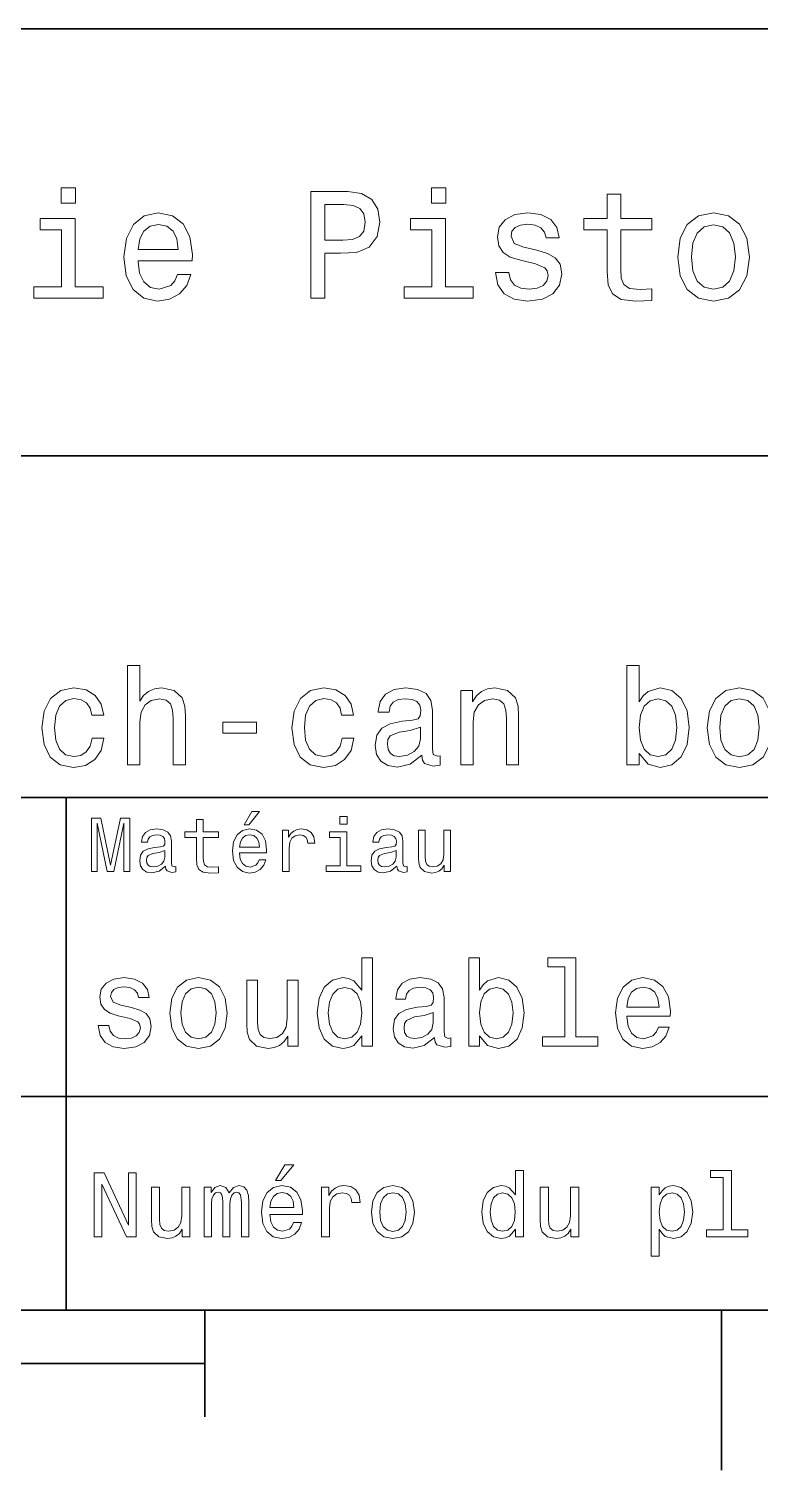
# Model space of a CAD drawing. Extents: x 0 to 297, y 0 to 210.
# Drawn here: x 190.3 to 224.5, y 2.5 to 70 of the extents above; entities that cross this region are included whole.
import ezdxf

# ---------------------------------------------------------------- set-up
doc = ezdxf.new("R2010")
doc.units = 0

msp = doc.modelspace()

# ---------------------------------------------------------------- linework, layer by layer
at = {"color": 7, "lineweight": 35}
for p, q in [((97, 70), (287, 70)), ((162, 50), (287, 50)), ((162, 34), (287, 34)), ((162, 20), (287, 20)), ((10, 10), (287, 10)), ((97, 10), (287, 10)), ((98.5, 7.5), (198.5, 7.5))]:
    msp.add_line(p, q, dxfattribs=at)
at = {"color": 7, "lineweight": 35, "ltscale": 0.35}
msp.add_line((192, 20), (192, 34), dxfattribs=at)
at = {"color": 7, "lineweight": 35, "ltscale": 0.25}
msp.add_line((192, 10), (192, 20), dxfattribs=at)
at = {"color": 7, "lineweight": 35, "ltscale": 0.125}
msp.add_line((198.5, 10), (198.5, 5), dxfattribs=at)
at = {"color": 7, "lineweight": 35, "ltscale": 0.1875}
msp.add_line((222.699997, 10), (222.699997, 2.5), dxfattribs=at)
at = {"color": 7, "lineweight": 13}
for points in [[(192.439484, 62.554031), (191.769455, 62.554031), (191.769455, 61.833572), (192.439484, 61.833572)], [(203.462524, 57.381123), (204.125351, 57.381123), (204.125351, 59.492073), (204.860229, 59.492073), (205.602295, 59.528095), (206.193085, 59.780258), (206.574921, 60.270172), (206.704605, 60.940201), (206.603745, 61.559795), (206.315552, 62.013687), (205.840057, 62.287464), (205.191635, 62.381123), (203.462524, 62.381123)], [(209.788177, 62.554031), (209.118149, 62.554031), (209.118149, 61.833572), (209.788177, 61.833572)], [(217.353027, 60.579971), (217.353027, 58.64193), (217.396255, 58.015129), (217.597992, 57.582851), (218.001434, 57.330688), (218.685883, 57.244236), (219.43515, 57.280258), (219.43515, 57.827808), (218.887604, 57.78458), (218.390488, 57.842216), (218.123917, 58.022331), (218.008652, 58.324928), (217.98703, 58.75), (217.98703, 60.579971), (219.43515, 60.579971), (219.43515, 61.120316), (217.98703, 61.120316), (217.98703, 62.251438), (217.353027, 62.251438), (217.353027, 61.120316), (216.257935, 61.120316), (216.257935, 60.579971)], [(205.01152, 61.76873), (205.443802, 61.725502), (205.760803, 61.588615), (205.94812, 61.336452), (206.01297, 60.940201), (205.940918, 60.522331), (205.746399, 60.270172), (205.414978, 60.140488), (204.96109, 60.104465), (204.125351, 60.104465), (204.125351, 61.76873)], [(192.417862, 57.914265), (192.417862, 61.120316), (190.789627, 61.120316), (190.789627, 60.579971), (191.783859, 60.579971), (191.783859, 57.914265), (190.48703, 57.914265), (190.48703, 57.381123), (193.729111, 57.381123), (193.729111, 57.914265)], [(195.37175, 59.131844), (197.907776, 59.131844), (197.914978, 59.427231), (197.799713, 60.255764), (197.482712, 60.875359), (196.978378, 61.25), (196.30835, 61.386887), (195.65274, 61.242794), (195.148407, 60.839336), (194.824203, 60.183716), (194.708923, 59.319164), (194.817001, 58.432995), (195.141205, 57.78458), (195.638321, 57.381123), (196.286743, 57.244236), (196.848694, 57.337894), (197.309799, 57.582851), (197.648407, 57.971901), (197.842941, 58.490631), (197.216141, 58.490631), (197.086456, 58.20245), (196.899139, 57.986309), (196.365997, 57.8134), (195.955322, 57.892651), (195.645538, 58.14481), (195.443802, 58.555473), (195.37175, 59.110229)], [(195.37175, 59.664986), (195.451004, 60.162102), (195.645538, 60.529537), (195.940918, 60.75288), (196.329971, 60.83213), (196.711807, 60.75288), (197.007202, 60.529537), (197.187317, 60.162102), (197.252167, 59.664986)], [(209.766571, 57.914265), (209.766571, 61.120316), (208.138321, 61.120316), (208.138321, 60.579971), (209.132568, 60.579971), (209.132568, 57.914265), (207.835724, 57.914265), (207.835724, 57.381123), (211.077805, 57.381123), (211.077805, 57.914265)], [(214.060516, 59.636166), (213.44812, 59.780258), (212.994232, 59.945965), (212.842941, 60.28458), (212.886169, 60.522331), (213.03746, 60.695244), (213.282425, 60.803314), (213.635437, 60.846542), (213.97406, 60.803314), (214.240631, 60.67363), (214.413544, 60.479107), (214.485596, 60.219738), (215.105194, 60.219738), (215.105194, 60.23415), (214.997116, 60.70245), (214.701721, 61.069885), (214.240631, 61.30043), (213.635437, 61.386887), (213.023056, 61.30043), (212.57637, 61.062679), (212.29538, 60.709652), (212.208939, 60.262966), (212.273773, 59.830688), (212.475494, 59.528095), (212.806915, 59.311958), (213.289627, 59.16066), (213.995682, 58.987751), (214.427948, 58.807636), (214.543228, 58.663544), (214.586456, 58.447407), (214.521606, 58.180836), (214.348694, 57.979107), (214.067719, 57.849422), (213.693085, 57.806194), (213.296829, 57.849422), (213.008636, 58.000721), (212.814117, 58.245674), (212.734863, 58.584293), (212.122482, 58.584293), (212.223343, 58.007923), (212.518738, 57.590057), (212.98703, 57.337894), (213.635437, 57.244236), (214.312683, 57.337894), (214.809799, 57.590057), (215.112396, 57.993515), (215.220459, 58.519451), (215.141205, 58.973343), (214.917862, 59.283138), (214.55043, 59.484871)], [(220.65274, 59.311958), (220.768005, 58.432995), (221.099426, 57.78458), (221.625366, 57.381123), (222.331421, 57.244236), (223.030258, 57.381123), (223.556198, 57.777374), (223.887604, 58.425793), (224.010086, 59.311958), (223.887604, 60.190922), (223.556198, 60.846542), (223.030258, 61.242794), (222.331421, 61.386887), (221.625366, 61.242794), (221.099426, 60.839336), (220.768005, 60.190922)], [(221.301147, 59.319164), (221.365997, 59.967579), (221.567719, 60.435879), (221.891937, 60.72406), (222.331421, 60.824928), (222.763687, 60.72406), (223.087891, 60.443081), (223.289627, 59.967579), (223.361679, 59.319164), (223.289627, 58.663544), (223.087891, 58.188038), (222.763687, 57.899853), (222.331421, 57.806194), (221.891937, 57.899853), (221.567719, 58.188038), (221.365997, 58.663544)], [(194.881851, 35.530258), (195.452454, 35.530258), (195.452454, 37.540344), (195.510818, 38.000721), (195.698853, 38.337894), (195.990646, 38.545387), (196.379684, 38.623199), (196.690933, 38.558357), (196.885452, 38.383286), (196.982712, 38.091499), (197.015137, 37.70245), (197.015137, 35.530258), (197.585739, 35.530258), (197.585739, 37.819164), (197.559799, 38.279537), (197.443085, 38.662102), (197.060532, 39.012245), (196.463989, 39.135445), (196.139771, 39.090057), (195.860962, 38.966858), (195.627533, 38.772331), (195.452454, 38.506485), (195.452454, 40.185879), (194.881851, 40.185879)], [(218.84079, 36.068443), (219.262253, 35.569164), (219.83934, 35.407059), (220.384003, 35.530258), (220.818451, 35.899857), (221.09079, 36.489914), (221.194534, 37.274494), (221.09079, 38.059078), (220.811966, 38.642651), (220.384003, 39.005764), (219.83934, 39.135445), (219.268738, 38.966858), (219.035309, 38.759365), (218.84079, 38.480545), (218.84079, 40.185879), (218.270172, 40.185879), (218.270172, 35.530258), (218.84079, 35.530258)], [(193.195969, 37.858067), (193.760101, 37.858067), (193.643372, 38.376801), (193.364563, 38.785301), (192.930115, 39.038185), (192.365997, 39.135445), (191.74353, 39.005764), (191.270172, 38.642651), (190.971909, 38.052593), (190.868164, 37.261528), (190.965424, 36.476944), (191.257217, 35.893372), (191.71759, 35.530258), (192.346542, 35.407059), (192.90419, 35.504322), (193.338623, 35.776657), (193.636902, 36.204609), (193.766571, 36.775215), (193.221909, 36.775215), (193.124649, 36.412102), (192.943085, 36.139767), (192.683731, 35.97118), (192.365997, 35.919308), (191.970474, 36.003601), (191.685165, 36.262966), (191.510101, 36.684437), (191.451736, 37.280979), (191.510101, 37.864552), (191.69165, 38.286022), (191.983429, 38.545387), (192.365997, 38.636166), (192.703171, 38.577808), (192.956055, 38.428673), (193.124649, 38.182274)], [(204.906342, 37.858067), (205.470474, 37.858067), (205.35376, 38.376801), (205.074936, 38.785301), (204.640503, 39.038185), (204.07637, 39.135445), (203.453903, 39.005764), (202.98056, 38.642651), (202.682281, 38.052593), (202.578537, 37.261528), (202.675797, 36.476944), (202.96759, 35.893372), (203.427963, 35.530258), (204.056915, 35.407059), (204.614563, 35.504322), (205.048996, 35.776657), (205.347275, 36.204609), (205.476959, 36.775215), (204.932281, 36.775215), (204.835022, 36.412102), (204.653473, 36.139767), (204.394104, 35.97118), (204.07637, 35.919308), (203.680847, 36.003601), (203.395538, 36.262966), (203.220474, 36.684437), (203.162109, 37.280979), (203.220474, 37.864552), (203.402023, 38.286022), (203.693817, 38.545387), (204.07637, 38.636166), (204.413544, 38.577808), (204.666428, 38.428673), (204.835022, 38.182274)], [(208.660675, 35.98415), (208.660675, 35.964695), (208.693085, 35.744236), (208.790344, 35.588615), (209.198853, 35.465416), (209.516571, 35.517288), (209.516571, 35.958214), (209.380402, 35.938759), (209.198853, 36.023052), (209.166428, 36.282421), (209.166428, 38.085014), (209.088623, 38.545387), (208.861679, 38.869595), (208.466141, 39.064121), (207.908508, 39.135445), (207.363846, 39.057636), (206.961823, 38.837173), (206.708939, 38.493515), (206.624649, 38.039623), (206.624649, 38.000721), (207.136902, 38.000721), (207.182281, 38.273052), (207.324936, 38.467579), (207.558365, 38.584293), (207.889053, 38.629681), (208.206787, 38.59726), (208.433716, 38.5), (208.569885, 38.331409), (208.61528, 38.09798), (208.58934, 37.825645), (208.485596, 37.68948), (208.226227, 37.624638), (207.739914, 37.572765), (207.182281, 37.456051), (206.786743, 37.248558), (206.553314, 36.924351), (206.481995, 36.444523), (206.546844, 36.016571), (206.747849, 35.698845), (207.072052, 35.497837), (207.519455, 35.426514), (208.122482, 35.562679)], [(210.495682, 35.530258), (211.066284, 35.530258), (211.066284, 37.540344), (211.124649, 38.000721), (211.312683, 38.337894), (211.604477, 38.545387), (211.99353, 38.623199), (212.304764, 38.558357), (212.499283, 38.383286), (212.596542, 38.091499), (212.628967, 37.70245), (212.628967, 35.530258), (213.19957, 35.530258), (213.19957, 37.819164), (213.173645, 38.279537), (213.056915, 38.662102), (212.674362, 39.012245), (212.07782, 39.135445), (211.747131, 39.090057), (211.468307, 38.966858), (211.228394, 38.759365), (211.040344, 38.480545), (211.040344, 39.012245), (210.495682, 39.012245)], [(220.610962, 37.274494), (220.546112, 36.690922), (220.371048, 36.262966), (220.092224, 36.003601), (219.742081, 35.919308), (219.359512, 36.003601), (219.080688, 36.262966), (218.905624, 36.684437), (218.84726, 37.274494), (218.905624, 37.858067), (219.080688, 38.279537), (219.359512, 38.532421), (219.742081, 38.623199), (220.092224, 38.532421), (220.371048, 38.273052), (220.546112, 37.851585)], [(222.037476, 37.268009), (222.14122, 36.476944), (222.439484, 35.893372), (222.912827, 35.530258), (223.548279, 35.407059), (224.177246, 35.530258), (224.650574, 35.886887), (224.948853, 36.470459), (225.059082, 37.268009), (224.948853, 38.059078), (224.650574, 38.649136), (224.177246, 39.005764), (223.548279, 39.135445), (222.912827, 39.005764), (222.439484, 38.642651), (222.14122, 38.059078)], [(222.621033, 37.274494), (222.679398, 37.858067), (222.860962, 38.279537), (223.15274, 38.538902), (223.548279, 38.629681), (223.937317, 38.538902), (224.229111, 38.286022), (224.410675, 37.858067), (224.47551, 37.274494), (224.410675, 36.684437), (224.229111, 36.256481), (223.937317, 35.997116), (223.548279, 35.912823), (223.15274, 35.997116), (222.860962, 36.256481), (222.679398, 36.684437)], [(199.342941, 37.015129), (200.912109, 37.015129), (200.912109, 37.527378), (199.342941, 37.527378)], [(208.595825, 36.749279), (208.518021, 36.412102), (208.310532, 36.152737), (207.999283, 35.98415), (207.61673, 35.925793), (207.370331, 35.958214), (207.195251, 36.061958), (207.085022, 36.243515), (207.052597, 36.496395), (207.078537, 36.723343), (207.182281, 36.885445), (207.597275, 37.067001), (208.122482, 37.14481), (208.595825, 37.30043)], [(200.341492, 32.728386), (200.554031, 32.728386), (201.054749, 33.340778), (200.701736, 33.340778)], [(205.161377, 33.117435), (204.82637, 33.117435), (204.82637, 32.757202), (205.161377, 32.757202)], [(193.183716, 30.530979), (193.46109, 30.530979), (193.46109, 32.80043), (193.929398, 30.530979), (194.239197, 30.530979), (194.703888, 32.80043), (194.703888, 30.530979), (194.984863, 30.530979), (194.984863, 33.030979), (194.545395, 33.030979), (194.08429, 30.826368), (193.626801, 33.030979), (193.183716, 33.030979)], [(196.656342, 30.78314), (196.656342, 30.772333), (196.674347, 30.649855), (196.728394, 30.5634), (196.955338, 30.494957), (197.131851, 30.523775), (197.131851, 30.768732), (197.056198, 30.757925), (196.955338, 30.804754), (196.937317, 30.948847), (196.937317, 31.950287), (196.894089, 32.206051), (196.768005, 32.386166), (196.548264, 32.494236), (196.23848, 32.533859), (195.935883, 32.490635), (195.71254, 32.368156), (195.572052, 32.177231), (195.525223, 31.925072), (195.525223, 31.903458), (195.809799, 31.903458), (195.835022, 32.054756), (195.914261, 32.162823), (196.043945, 32.227665), (196.227661, 32.25288), (196.404175, 32.234871), (196.530258, 32.180836), (196.605911, 32.087173), (196.631119, 31.957493), (196.616714, 31.806194), (196.559082, 31.730547), (196.414978, 31.694523), (196.144806, 31.665705), (195.835022, 31.600864), (195.61528, 31.48559), (195.485596, 31.305475), (195.445969, 31.038904), (195.481995, 30.801151), (195.593658, 30.62464), (195.773773, 30.512968), (196.022339, 30.473343), (196.357346, 30.54899)], [(198.100861, 32.130402), (198.100861, 31.161383), (198.122482, 30.847982), (198.223343, 30.631844), (198.425079, 30.505762), (198.767288, 30.462536), (199.141937, 30.480547), (199.141937, 30.754322), (198.868149, 30.732708), (198.619598, 30.761526), (198.486313, 30.851583), (198.42868, 31.002882), (198.417862, 31.215418), (198.417862, 32.130402), (199.141937, 32.130402), (199.141937, 32.400574), (198.417862, 32.400574), (198.417862, 32.966137), (198.100861, 32.966137), (198.100861, 32.400574), (197.553314, 32.400574), (197.553314, 32.130402)], [(200.121765, 31.40634), (201.389771, 31.40634), (201.393372, 31.554033), (201.335739, 31.9683), (201.177231, 32.278099), (200.925079, 32.465416), (200.590057, 32.533859), (200.262253, 32.461815), (200.010086, 32.260086), (199.847977, 31.932276), (199.790344, 31.5), (199.844376, 31.056915), (200.006485, 30.732708), (200.255051, 30.530979), (200.579254, 30.462536), (200.860229, 30.509365), (201.090775, 30.631844), (201.260086, 30.826368), (201.357346, 31.085733), (201.043945, 31.085733), (200.979111, 30.941643), (200.885452, 30.833572), (200.618881, 30.747118), (200.413544, 30.786743), (200.258652, 30.912823), (200.157776, 31.118155), (200.121765, 31.395533)], [(202.131851, 30.530979), (202.448853, 30.530979), (202.448853, 31.636887), (202.481262, 31.903458), (202.578537, 32.094379), (202.73703, 32.209652), (202.94957, 32.249279), (203.108063, 32.224064), (203.226944, 32.152016), (203.298996, 32.029537), (203.324203, 31.863832), (203.644806, 31.863832), (203.601593, 32.155621), (203.482712, 32.364552), (203.284576, 32.490635), (203.014404, 32.533859), (202.830688, 32.505043), (202.672195, 32.432995), (202.531708, 32.310516), (202.420029, 32.144814), (202.420029, 32.465416), (202.131851, 32.465416)], [(205.150574, 30.79755), (205.150574, 32.400574), (204.336456, 32.400574), (204.336456, 32.130402), (204.833572, 32.130402), (204.833572, 30.79755), (204.185165, 30.79755), (204.185165, 30.530979), (205.806198, 30.530979), (205.806198, 30.79755)], [(207.499283, 30.78314), (207.499283, 30.772333), (207.517288, 30.649855), (207.57132, 30.5634), (207.798264, 30.494957), (207.974777, 30.523775), (207.974777, 30.768732), (207.899139, 30.757925), (207.798264, 30.804754), (207.780258, 30.948847), (207.780258, 31.950287), (207.73703, 32.206051), (207.610947, 32.386166), (207.391205, 32.494236), (207.081406, 32.533859), (206.778824, 32.490635), (206.555481, 32.368156), (206.414978, 32.177231), (206.368149, 31.925072), (206.368149, 31.903458), (206.65274, 31.903458), (206.677948, 32.054756), (206.757202, 32.162823), (206.886887, 32.227665), (207.070602, 32.25288), (207.247116, 32.234871), (207.373199, 32.180836), (207.448853, 32.087173), (207.47406, 31.957493), (207.459656, 31.806194), (207.402023, 31.730547), (207.257919, 31.694523), (206.987747, 31.665705), (206.677948, 31.600864), (206.458206, 31.48559), (206.328537, 31.305475), (206.28891, 31.038904), (206.324921, 30.801151), (206.4366, 30.62464), (206.616714, 30.512968), (206.86528, 30.473343), (207.200287, 30.54899)], [(210.010086, 32.465416), (209.693085, 32.465416), (209.693085, 31.348703), (209.657059, 31.089336), (209.552597, 30.902016), (209.390488, 30.786743), (209.177948, 30.750719), (209.008636, 30.779539), (208.900574, 30.865993), (208.83934, 31.013687), (208.824921, 31.222622), (208.824921, 32.465416), (208.507919, 32.465416), (208.507919, 31.193804), (208.518738, 30.93804), (208.587173, 30.725504), (208.796112, 30.530979), (209.131119, 30.462536), (209.311234, 30.487751), (209.466141, 30.552593), (209.599426, 30.664265), (209.707489, 30.826368), (209.707489, 30.530979), (210.010086, 30.530979)], [(200.121765, 31.672911), (200.161377, 31.921469), (200.258652, 32.105186), (200.406342, 32.216858), (200.600861, 32.256485), (200.791794, 32.216858), (200.939484, 32.105186), (201.029541, 31.921469), (201.061966, 31.672911)], [(196.620316, 31.208212), (196.577087, 31.020893), (196.461823, 30.876801), (196.28891, 30.78314), (196.07637, 30.750719), (195.939484, 30.768732), (195.842224, 30.826368), (195.780975, 30.927233), (195.76297, 31.067722), (195.777374, 31.193804), (195.835022, 31.283861), (196.065567, 31.384726), (196.357346, 31.427954), (196.620316, 31.514408)], [(207.463257, 31.208212), (207.420029, 31.020893), (207.304749, 30.876801), (207.131851, 30.78314), (206.919312, 30.750719), (206.782425, 30.768732), (206.68515, 30.826368), (206.623917, 30.927233), (206.605911, 31.067722), (206.620316, 31.193804), (206.677948, 31.283861), (206.908508, 31.384726), (207.200287, 31.427954), (207.463257, 31.514408)], [(205.853027, 22.838617), (205.853027, 22.360231), (206.360229, 22.360231), (206.360229, 26.49856), (205.858795, 26.49856), (205.858795, 24.98271), (205.472626, 25.42075), (205.236313, 25.524496), (204.965424, 25.564842), (204.47551, 25.449568), (204.095093, 25.126802), (203.84726, 24.60807), (203.760803, 23.910664), (203.84726, 23.213257), (204.095093, 22.688761), (204.47551, 22.360231), (204.965424, 22.250721), (205.236313, 22.291067), (205.478394, 22.394814)], [(211.368881, 22.838617), (211.743515, 22.394814), (212.256485, 22.250721), (212.740631, 22.360231), (213.126801, 22.688761), (213.368881, 23.213257), (213.46109, 23.910664), (213.368881, 24.60807), (213.121033, 25.126802), (212.740631, 25.449568), (212.256485, 25.564842), (211.749283, 25.414986), (211.541779, 25.230549), (211.368881, 24.98271), (211.368881, 26.49856), (210.861664, 26.49856), (210.861664, 22.360231), (211.368881, 22.360231)], [(215.368881, 26.072046), (215.368881, 22.786745), (214.325653, 22.786745), (214.325653, 22.360231), (216.913544, 22.360231), (216.913544, 22.786745), (215.876083, 22.786745), (215.876083, 26.49856), (214.573486, 26.49856), (214.573486, 26.072046)], [(195.057632, 24.164267), (194.567719, 24.279539), (194.204605, 24.412106), (194.083572, 24.682999), (194.118149, 24.873199), (194.239197, 25.011528), (194.435165, 25.097984), (194.717575, 25.132565), (194.98848, 25.097984), (195.201736, 24.994238), (195.340057, 24.838617), (195.39769, 24.631124), (195.893372, 24.631124), (195.893372, 24.642653), (195.806915, 25.017292), (195.570602, 25.311239), (195.201736, 25.495678), (194.717575, 25.564842), (194.227661, 25.495678), (193.870316, 25.305477), (193.645538, 25.023056), (193.57637, 24.665707), (193.628235, 24.319885), (193.789627, 24.07781), (194.054749, 23.9049), (194.440918, 23.783863), (195.005768, 23.645535), (195.351578, 23.501442), (195.443802, 23.386168), (195.478394, 23.213257), (195.426514, 23), (195.288177, 22.838617), (195.0634, 22.734871), (194.763687, 22.700289), (194.446686, 22.734871), (194.216141, 22.855909), (194.060516, 23.051874), (193.997116, 23.322767), (193.507202, 23.322767), (193.587891, 22.861671), (193.824203, 22.527378), (194.198853, 22.325649), (194.717575, 22.250721), (195.259369, 22.325649), (195.657059, 22.527378), (195.899139, 22.850145), (195.985596, 23.270895), (195.922195, 23.634007), (195.743515, 23.881845), (195.44957, 24.043228)], [(196.861664, 23.9049), (196.953888, 23.201731), (197.219025, 22.682999), (197.639771, 22.360231), (198.204605, 22.250721), (198.763687, 22.360231), (199.184433, 22.677235), (199.44957, 23.195967), (199.547546, 23.9049), (199.44957, 24.60807), (199.184433, 25.132565), (198.763687, 25.449568), (198.204605, 25.564842), (197.639771, 25.449568), (197.219025, 25.126802), (196.953888, 24.60807)], [(197.380402, 23.910664), (197.432281, 24.429396), (197.593658, 24.804035), (197.853027, 25.034582), (198.204605, 25.115274), (198.55043, 25.034582), (198.809799, 24.809799), (198.971176, 24.429396), (199.028824, 23.910664), (198.971176, 23.386168), (198.809799, 23.005764), (198.55043, 22.775217), (198.204605, 22.700289), (197.853027, 22.775217), (197.593658, 23.005764), (197.432281, 23.386168)], [(202.867432, 25.455332), (202.360229, 25.455332), (202.360229, 23.668589), (202.302597, 23.253603), (202.135452, 22.953892), (201.876083, 22.769453), (201.536026, 22.711817), (201.265137, 22.757925), (201.092224, 22.896254), (200.994232, 23.132566), (200.971176, 23.46686), (200.971176, 25.455332), (200.463974, 25.455332), (200.463974, 23.42075), (200.481262, 23.011528), (200.590775, 22.671471), (200.925079, 22.360231), (201.46109, 22.250721), (201.749283, 22.291067), (201.997116, 22.394814), (202.210373, 22.573488), (202.383286, 22.832853), (202.383286, 22.360231), (202.867432, 22.360231)], [(205.05188, 25.10951), (205.386169, 25.02882), (205.639771, 24.804035), (205.789627, 24.429396), (205.84726, 23.910664), (205.789627, 23.386168), (205.639771, 23.011528), (205.386169, 22.780981), (205.05188, 22.706053), (204.734863, 22.780981), (204.492798, 23.011528), (204.331406, 23.391932), (204.279541, 23.910664), (204.331406, 24.423632), (204.492798, 24.798271), (204.734863, 25.02882)], [(209.259369, 22.763689), (209.259369, 22.746399), (209.288177, 22.550432), (209.374634, 22.412104), (209.737747, 22.302595), (210.020172, 22.348703), (210.020172, 22.740635), (209.899139, 22.723343), (209.737747, 22.798271), (209.708939, 23.02882), (209.708939, 24.631124), (209.639771, 25.040346), (209.438034, 25.328531), (209.086456, 25.501442), (208.590775, 25.564842), (208.106628, 25.495678), (207.749283, 25.299713), (207.52449, 24.994238), (207.44957, 24.590778), (207.44957, 24.556196), (207.904892, 24.556196), (207.945251, 24.798271), (208.072052, 24.971182), (208.279541, 25.074928), (208.573486, 25.115274), (208.855911, 25.086456), (209.057632, 25), (209.17868, 24.850145), (209.219025, 24.642653), (209.195969, 24.400578), (209.103745, 24.279539), (208.873199, 24.221903), (208.440918, 24.175793), (207.945251, 24.072046), (207.593658, 23.887609), (207.386169, 23.599424), (207.322769, 23.172911), (207.380402, 22.792507), (207.559082, 22.510088), (207.84726, 22.331413), (208.244965, 22.268013), (208.780975, 22.38905)], [(212.942368, 23.910664), (212.88472, 23.391932), (212.729111, 23.011528), (212.481262, 22.780981), (212.170029, 22.706053), (211.829971, 22.780981), (211.582138, 23.011528), (211.426514, 23.386168), (211.374634, 23.910664), (211.426514, 24.429396), (211.582138, 24.804035), (211.829971, 25.02882), (212.170029, 25.10951), (212.481262, 25.02882), (212.729111, 24.798271), (212.88472, 24.423632)], [(218.273773, 23.760807), (220.302597, 23.760807), (220.30835, 23.99712), (220.216141, 24.659943), (219.96254, 25.155621), (219.559082, 25.455332), (219.023056, 25.564842), (218.498566, 25.449568), (218.095093, 25.126802), (217.835739, 24.602306), (217.743515, 23.910664), (217.829971, 23.201731), (218.08934, 22.682999), (218.48703, 22.360231), (219.005768, 22.250721), (219.455322, 22.325649), (219.824203, 22.521614), (220.095093, 22.832853), (220.250717, 23.247839), (219.749283, 23.247839), (219.645538, 23.017292), (219.495682, 22.844381), (219.069168, 22.706053), (218.740631, 22.769453), (218.492798, 22.971182), (218.331406, 23.299713), (218.273773, 23.743517)], [(218.273773, 24.187321), (218.337173, 24.585014), (218.492798, 24.878963), (218.729111, 25.057638), (219.040344, 25.121038), (219.345825, 25.057638), (219.582123, 24.878963), (219.726227, 24.585014), (219.778091, 24.187321)], [(209.201721, 23.443806), (209.132568, 23.144093), (208.94812, 22.913546), (208.671463, 22.763689), (208.331406, 22.711817), (208.112396, 22.740635), (207.956772, 22.832853), (207.858795, 22.994238), (207.829971, 23.219021), (207.853027, 23.42075), (207.945251, 23.564842), (208.314117, 23.726225), (208.780975, 23.795389), (209.201721, 23.933718)], [(193.315567, 13.428675), (193.674347, 13.428675), (193.674347, 15.888329), (194.824203, 13.428675), (195.286743, 13.428675), (195.286743, 16.428675), (194.92363, 16.428675), (194.92363, 13.969021), (193.786743, 16.428675), (193.315567, 16.428675)], [(201.809799, 16.065563), (202.06485, 16.065563), (202.66571, 16.800432), (202.242081, 16.800432)], [(213.048996, 13.787464), (213.048996, 13.428675), (213.429398, 13.428675), (213.429398, 16.532421), (213.053314, 16.532421), (213.053314, 15.395534), (212.763687, 15.724064), (212.586456, 15.801874), (212.383286, 15.832133), (212.015854, 15.745678), (211.730545, 15.503603), (211.544662, 15.114553), (211.479828, 14.591499), (211.544662, 14.068444), (211.730545, 13.675073), (212.015854, 13.428675), (212.383286, 13.346542), (212.586456, 13.376801), (212.768005, 13.454611)], [(222.788193, 16.212536), (222.788193, 13.748559), (222.005768, 13.748559), (222.005768, 13.428675), (223.946686, 13.428675), (223.946686, 13.748559), (223.168594, 13.748559), (223.168594, 16.532421), (222.19165, 16.532421), (222.19165, 16.212536)], [(197.798279, 15.75), (197.417862, 15.75), (197.417862, 14.409943), (197.374634, 14.098703), (197.249283, 13.873919), (197.054749, 13.735591), (196.799713, 13.692364), (196.596542, 13.726946), (196.466858, 13.830692), (196.393372, 14.007925), (196.376083, 14.258646), (196.376083, 15.75), (195.995682, 15.75), (195.995682, 14.224064), (196.008652, 13.917148), (196.090775, 13.662104), (196.341492, 13.428675), (196.743515, 13.346542), (196.959656, 13.376801), (197.145538, 13.454611), (197.305481, 13.588617), (197.435165, 13.783141), (197.435165, 13.428675), (197.798279, 13.428675)], [(198.459656, 13.428675), (198.809799, 13.428675), (198.809799, 14.980548), (198.831406, 15.213978), (198.896255, 15.382565), (198.995682, 15.481989), (199.125366, 15.520894), (199.229111, 15.486312), (199.298279, 15.399857), (199.332855, 15.252882), (199.345825, 15.058358), (199.345825, 13.428675), (199.674347, 13.428675), (199.674347, 14.980548), (199.695969, 15.209655), (199.760803, 15.378242), (199.864548, 15.481989), (199.994232, 15.520894), (200.097977, 15.486312), (200.167145, 15.399857), (200.210373, 15.058358), (200.210373, 13.428675), (200.560516, 13.428675), (200.560516, 15.032421), (200.53891, 15.365274), (200.469742, 15.620317), (200.331406, 15.775937), (200.106628, 15.832133), (199.842941, 15.745678), (199.639771, 15.494957), (199.479828, 15.741355), (199.211823, 15.832133), (198.965424, 15.745678), (198.796829, 15.503603), (198.796829, 15.75), (198.459656, 15.75)], [(201.546112, 14.479107), (203.067719, 14.479107), (203.072052, 14.656341), (203.002884, 15.153459), (202.812683, 15.525217), (202.510086, 15.75), (202.108063, 15.832133), (201.714691, 15.745678), (201.412109, 15.503603), (201.217575, 15.110231), (201.148422, 14.591499), (201.213257, 14.059798), (201.407776, 13.67075), (201.706055, 13.428675), (202.095108, 13.346542), (202.432281, 13.402739), (202.708939, 13.549712), (202.912109, 13.783141), (203.028824, 14.09438), (202.65274, 14.09438), (202.574936, 13.92147), (202.46254, 13.791787), (202.142654, 13.688041), (201.896255, 13.735591), (201.710373, 13.886888), (201.58934, 14.133286), (201.546112, 14.466139)], [(203.958221, 13.428675), (204.338623, 13.428675), (204.338623, 14.755764), (204.377518, 15.075649), (204.494232, 15.304755), (204.684433, 15.443084), (204.939484, 15.490635), (205.129684, 15.460375), (205.272339, 15.373919), (205.358795, 15.226946), (205.389053, 15.028098), (205.773773, 15.028098), (205.721909, 15.378242), (205.579254, 15.628963), (205.341492, 15.78026), (205.017288, 15.832133), (204.796829, 15.797551), (204.606628, 15.711096), (204.438034, 15.564121), (204.304031, 15.365274), (204.304031, 15.75), (203.958221, 15.75)], [(206.305481, 14.587176), (206.374634, 14.059798), (206.573486, 13.67075), (206.889053, 13.428675), (207.312683, 13.346542), (207.731995, 13.428675), (208.047546, 13.666427), (208.246399, 14.055476), (208.319885, 14.587176), (208.246399, 15.114553), (208.047546, 15.507925), (207.731995, 15.745678), (207.312683, 15.832133), (206.889053, 15.745678), (206.573486, 15.503603), (206.374634, 15.114553)], [(216.014404, 15.75), (215.634003, 15.75), (215.634003, 14.409943), (215.590775, 14.098703), (215.465424, 13.873919), (215.270889, 13.735591), (215.015854, 13.692364), (214.812683, 13.726946), (214.682999, 13.830692), (214.609512, 14.007925), (214.592224, 14.258646), (214.592224, 15.75), (214.211823, 15.75), (214.211823, 14.224064), (214.224792, 13.917148), (214.306915, 13.662104), (214.557632, 13.428675), (214.959656, 13.346542), (215.175797, 13.376801), (215.361679, 13.454611), (215.521622, 13.588617), (215.651306, 13.783141), (215.651306, 13.428675), (216.014404, 13.428675)], [(219.788193, 15.391211), (219.788193, 15.75), (219.407776, 15.75), (219.407776, 12.529539), (219.788193, 12.529539), (219.788193, 13.783141), (219.922195, 13.579971), (220.073486, 13.445966), (220.453888, 13.346542), (220.817001, 13.428675), (221.10231, 13.675073), (221.288193, 14.064121), (221.357346, 14.591499), (221.288193, 15.114553), (221.10231, 15.503603), (220.817001, 15.745678), (220.453888, 15.832133), (220.246399, 15.806196), (220.069168, 15.724064), (219.917877, 15.585735)], [(201.546112, 14.798992), (201.593658, 15.097262), (201.710373, 15.317724), (201.887604, 15.45173), (202.121033, 15.49928), (202.350143, 15.45173), (202.527374, 15.317724), (202.635452, 15.097262), (202.674347, 14.798992)], [(206.694519, 14.591499), (206.733429, 14.980548), (206.854462, 15.261528), (207.048996, 15.434439), (207.312683, 15.494957), (207.572052, 15.434439), (207.766571, 15.26585), (207.887604, 14.980548), (207.930832, 14.591499), (207.887604, 14.198127), (207.766571, 13.912825), (207.572052, 13.739914), (207.312683, 13.683718), (207.048996, 13.739914), (206.854462, 13.912825), (206.733429, 14.198127)], [(212.44812, 15.490635), (212.698853, 15.430116), (212.889053, 15.261528), (213.001434, 14.980548), (213.044678, 14.591499), (213.001434, 14.198127), (212.889053, 13.917148), (212.698853, 13.744237), (212.44812, 13.688041), (212.210373, 13.744237), (212.028824, 13.917148), (211.907776, 14.20245), (211.868881, 14.591499), (211.907776, 14.976225), (212.028824, 15.257205), (212.210373, 15.430116)], [(220.389053, 13.688041), (220.134003, 13.744237), (219.948135, 13.917148), (219.831421, 14.198127), (219.792511, 14.591499), (219.831421, 14.980548), (219.948135, 15.261528), (220.134003, 15.430116), (220.389053, 15.490635), (220.622482, 15.430116), (220.808365, 15.257205), (220.925079, 14.976225), (220.968307, 14.591499), (220.925079, 14.20245), (220.808365, 13.917148), (220.622482, 13.744237)]]:
    msp.add_lwpolyline(points, close=True, dxfattribs=at)

doc.saveas('drawing.dxf')
